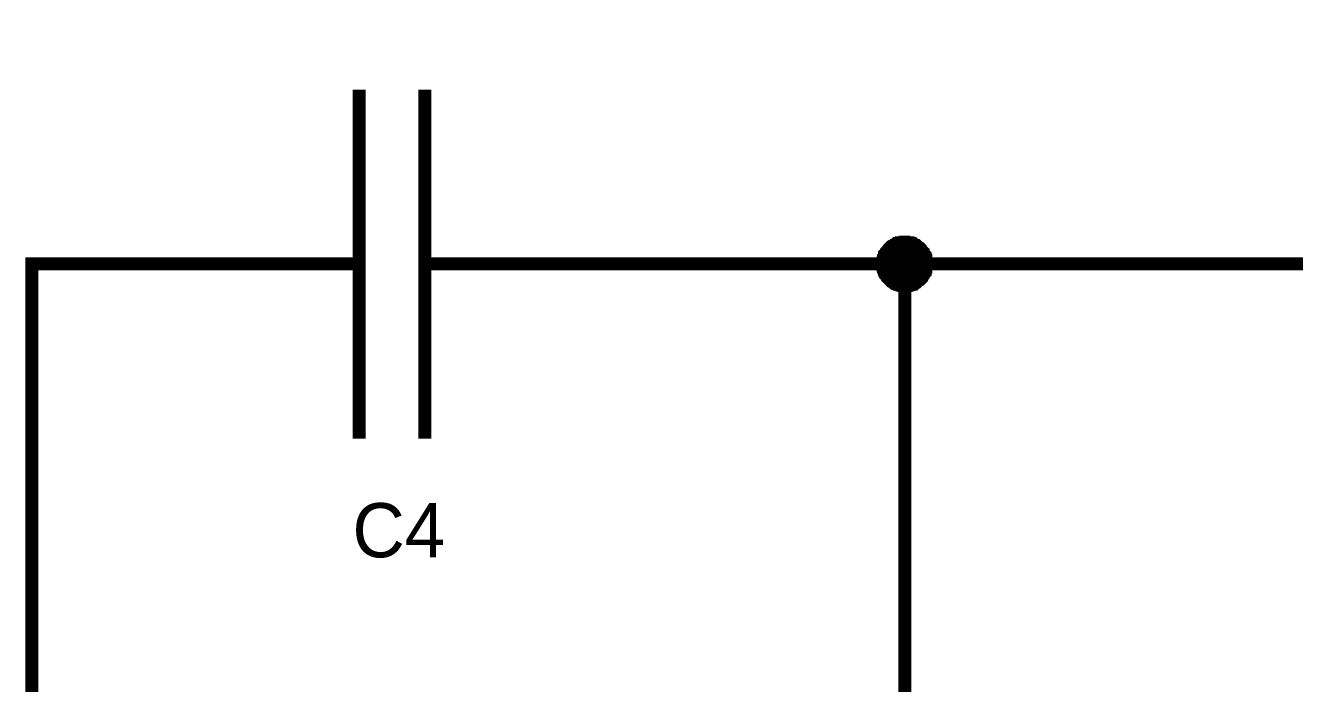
# Model space of a CAD drawing. Header units: millimetres. Extents: x 0 to 841, y 0 to 594.
# Drawn here: x 119.96 to 149.04, y 375.38 to 390.46 of the extents above; entities that cross this region are included whole.
import ezdxf

# ---------------------------------------------------------------- set-up
doc = ezdxf.new("R2010")
doc.units = ezdxf.units.MM
doc.layers.add('Sheet', color=255, linetype='Continuous')

msp = doc.modelspace()

# ---------------------------------------------------------------- linework, layer by layer
at = {"layer": 'Sheet', "const_width": 0.3}
for points in [[(197.579, 489.988), (175.094, 489.988), (175.094, 384.997), (140.11, 384.997), (131.6, 384.997)], [(127.61, 388.989), (127.61, 380.989)], [(129.116, 388.989), (129.116, 380.989)], [(139.597, 384.997), (139.597, 385.028), (139.597, 385.044), (139.597, 385.075), (139.613, 385.106), (139.613, 385.121), (139.628, 385.152), (139.628, 385.168), (139.644, 385.199), (139.644, 385.215), (139.659, 385.23), (139.675, 385.261), (139.69, 385.277), (139.706, 385.292), (139.722, 385.308), (139.737, 385.339), (139.753, 385.354), (139.768, 385.37), (139.784, 385.385), (139.799, 385.401), (139.83, 385.417), (139.846, 385.417), (139.861, 385.432), (139.892, 385.448), (139.908, 385.463), (139.939, 385.463), (139.954, 385.479), (139.986, 385.479), (140.001, 385.479), (140.032, 385.494), (140.063, 385.494), (140.079, 385.494), (140.11, 385.494)], [(139.597, 384.997), (139.597, 385.028), (139.597, 385.044), (139.597, 385.075), (139.613, 385.106), (139.613, 385.121), (139.628, 385.152), (139.628, 385.168), (139.644, 385.199), (139.644, 385.215), (139.659, 385.23), (139.675, 385.261), (139.69, 385.277), (139.706, 385.292), (139.722, 385.308), (139.737, 385.339), (139.753, 385.354), (139.768, 385.37), (139.784, 385.385), (139.799, 385.401), (139.83, 385.417), (139.846, 385.417), (139.861, 385.432), (139.892, 385.448), (139.908, 385.463), (139.939, 385.463), (139.954, 385.479), (139.986, 385.479), (140.001, 385.479), (140.032, 385.494), (140.063, 385.494), (140.079, 385.494), (140.11, 385.494)], [(139.597, 384.997), (139.597, 385.028), (139.597, 385.044), (139.597, 385.075), (139.613, 385.106), (139.613, 385.121), (139.628, 385.152), (139.628, 385.168), (139.644, 385.199), (139.644, 385.215), (139.659, 385.23), (139.675, 385.261), (139.69, 385.277), (139.706, 385.292), (139.722, 385.308), (139.737, 385.339), (139.753, 385.354), (139.768, 385.37), (139.784, 385.385), (139.799, 385.401), (139.83, 385.417), (139.846, 385.417), (139.861, 385.432), (139.892, 385.448), (139.908, 385.463), (139.939, 385.463), (139.954, 385.479), (139.986, 385.479), (140.001, 385.479), (140.032, 385.494), (140.063, 385.494), (140.079, 385.494), (140.11, 385.494)], [(139.597, 384.997), (139.597, 385.028), (139.597, 385.044), (139.597, 385.075), (139.613, 385.106), (139.613, 385.121), (139.628, 385.152), (139.628, 385.168), (139.644, 385.199), (139.644, 385.215), (139.659, 385.23), (139.675, 385.261), (139.69, 385.277), (139.706, 385.292), (139.722, 385.308), (139.737, 385.339), (139.753, 385.354), (139.768, 385.37), (139.784, 385.385), (139.799, 385.401), (139.83, 385.417), (139.846, 385.417), (139.861, 385.432), (139.892, 385.448), (139.908, 385.463), (139.939, 385.463), (139.954, 385.479), (139.986, 385.479), (140.001, 385.479), (140.032, 385.494), (140.063, 385.494), (140.079, 385.494), (140.11, 385.494)], [(139.597, 384.997), (139.597, 385.028), (139.597, 385.044), (139.597, 385.075), (139.613, 385.106), (139.613, 385.121), (139.628, 385.152), (139.628, 385.168), (139.644, 385.199), (139.644, 385.215), (139.659, 385.23), (139.675, 385.261), (139.69, 385.277), (139.706, 385.292), (139.722, 385.308), (139.737, 385.339), (139.753, 385.354), (139.768, 385.37), (139.784, 385.385), (139.799, 385.401), (139.83, 385.417), (139.846, 385.417), (139.861, 385.432), (139.892, 385.448), (139.908, 385.463), (139.939, 385.463), (139.954, 385.479), (139.986, 385.479), (140.001, 385.479), (140.032, 385.494), (140.063, 385.494), (140.079, 385.494), (140.11, 385.494)], [(139.597, 384.997), (139.597, 385.028), (139.597, 385.044), (139.597, 385.075), (139.613, 385.106), (139.613, 385.121), (139.628, 385.152), (139.628, 385.168), (139.644, 385.199), (139.644, 385.215), (139.659, 385.23), (139.675, 385.261), (139.69, 385.277), (139.706, 385.292), (139.722, 385.308), (139.737, 385.339), (139.753, 385.354), (139.768, 385.37), (139.784, 385.385), (139.799, 385.401), (139.83, 385.417), (139.846, 385.417), (139.861, 385.432), (139.892, 385.448), (139.908, 385.463), (139.939, 385.463), (139.954, 385.479), (139.986, 385.479), (140.001, 385.479), (140.032, 385.494), (140.063, 385.494), (140.079, 385.494), (140.11, 385.494)], [(139.597, 384.997), (139.597, 385.028), (139.597, 385.044), (139.597, 385.075), (139.613, 385.106), (139.613, 385.121), (139.628, 385.152), (139.628, 385.168), (139.644, 385.199), (139.644, 385.215), (139.659, 385.23), (139.675, 385.261), (139.69, 385.277), (139.706, 385.292), (139.722, 385.308), (139.737, 385.339), (139.753, 385.354), (139.768, 385.37), (139.784, 385.385), (139.799, 385.401), (139.83, 385.417), (139.846, 385.417), (139.861, 385.432), (139.892, 385.448), (139.908, 385.463), (139.939, 385.463), (139.954, 385.479), (139.986, 385.479), (140.001, 385.479), (140.032, 385.494), (140.063, 385.494), (140.079, 385.494), (140.11, 385.494)], [(139.597, 384.997), (139.597, 385.028), (139.597, 385.044), (139.597, 385.075), (139.613, 385.106), (139.613, 385.121), (139.628, 385.152), (139.628, 385.168), (139.644, 385.199), (139.644, 385.215), (139.659, 385.23), (139.675, 385.261), (139.69, 385.277), (139.706, 385.292), (139.722, 385.308), (139.737, 385.339), (139.753, 385.354), (139.768, 385.37), (139.784, 385.385), (139.799, 385.401), (139.83, 385.417), (139.846, 385.417), (139.861, 385.432), (139.892, 385.448), (139.908, 385.463), (139.939, 385.463), (139.954, 385.479), (139.986, 385.479), (140.001, 385.479), (140.032, 385.494), (140.063, 385.494), (140.079, 385.494), (140.11, 385.494)], [(140.11, 385.494), (140.11, 385.494)], [(140.11, 385.494), (140.141, 385.494), (140.156, 385.494), (140.187, 385.494), (140.218, 385.479), (140.234, 385.479), (140.265, 385.479), (140.281, 385.463), (140.312, 385.463), (140.327, 385.448), (140.343, 385.432), (140.374, 385.417), (140.389, 385.417), (140.405, 385.401), (140.42, 385.385), (140.451, 385.37), (140.467, 385.354), (140.482, 385.339), (140.498, 385.308), (140.513, 385.292), (140.529, 385.277), (140.529, 385.261), (140.545, 385.23), (140.56, 385.215), (140.576, 385.199), (140.576, 385.168), (140.591, 385.152), (140.591, 385.121), (140.591, 385.106), (140.607, 385.075), (140.607, 385.044), (140.607, 385.028), (140.607, 384.997)], [(140.11, 385.494), (140.11, 385.494)], [(140.11, 385.494), (140.141, 385.494), (140.156, 385.494), (140.187, 385.494), (140.218, 385.479), (140.234, 385.479), (140.265, 385.479), (140.281, 385.463), (140.312, 385.463), (140.327, 385.448), (140.343, 385.432), (140.374, 385.417), (140.389, 385.417), (140.405, 385.401), (140.42, 385.385), (140.451, 385.37), (140.467, 385.354), (140.482, 385.339), (140.498, 385.308), (140.513, 385.292), (140.529, 385.277), (140.529, 385.261), (140.545, 385.23), (140.56, 385.215), (140.576, 385.199), (140.576, 385.168), (140.591, 385.152), (140.591, 385.121), (140.591, 385.106), (140.607, 385.075), (140.607, 385.044), (140.607, 385.028), (140.607, 384.997)], [(140.11, 385.494), (140.11, 385.494)], [(140.11, 385.494), (140.141, 385.494), (140.156, 385.494), (140.187, 385.494), (140.218, 385.479), (140.234, 385.479), (140.265, 385.479), (140.281, 385.463), (140.312, 385.463), (140.327, 385.448), (140.343, 385.432), (140.374, 385.417), (140.389, 385.417), (140.405, 385.401), (140.42, 385.385), (140.451, 385.37), (140.467, 385.354), (140.482, 385.339), (140.498, 385.308), (140.513, 385.292), (140.529, 385.277), (140.529, 385.261), (140.545, 385.23), (140.56, 385.215), (140.576, 385.199), (140.576, 385.168), (140.591, 385.152), (140.591, 385.121), (140.591, 385.106), (140.607, 385.075), (140.607, 385.044), (140.607, 385.028), (140.607, 384.997)], [(140.11, 385.494), (140.11, 385.494)], [(140.11, 385.494), (140.141, 385.494), (140.156, 385.494), (140.187, 385.494), (140.218, 385.479), (140.234, 385.479), (140.265, 385.479), (140.281, 385.463), (140.312, 385.463), (140.327, 385.448), (140.343, 385.432), (140.374, 385.417), (140.389, 385.417), (140.405, 385.401), (140.42, 385.385), (140.451, 385.37), (140.467, 385.354), (140.482, 385.339), (140.498, 385.308), (140.513, 385.292), (140.529, 385.277), (140.529, 385.261), (140.545, 385.23), (140.56, 385.215), (140.576, 385.199), (140.576, 385.168), (140.591, 385.152), (140.591, 385.121), (140.591, 385.106), (140.607, 385.075), (140.607, 385.044), (140.607, 385.028), (140.607, 384.997)], [(140.11, 385.494), (140.11, 385.494)], [(140.11, 385.494), (140.141, 385.494), (140.156, 385.494), (140.187, 385.494), (140.218, 385.479), (140.234, 385.479), (140.265, 385.479), (140.281, 385.463), (140.312, 385.463), (140.327, 385.448), (140.343, 385.432), (140.374, 385.417), (140.389, 385.417), (140.405, 385.401), (140.42, 385.385), (140.451, 385.37), (140.467, 385.354), (140.482, 385.339), (140.498, 385.308), (140.513, 385.292), (140.529, 385.277), (140.529, 385.261), (140.545, 385.23), (140.56, 385.215), (140.576, 385.199), (140.576, 385.168), (140.591, 385.152), (140.591, 385.121), (140.591, 385.106), (140.607, 385.075), (140.607, 385.044), (140.607, 385.028), (140.607, 384.997)], [(140.11, 385.494), (140.11, 385.494)], [(140.11, 385.494), (140.141, 385.494), (140.156, 385.494), (140.187, 385.494), (140.218, 385.479), (140.234, 385.479), (140.265, 385.479), (140.281, 385.463), (140.312, 385.463), (140.327, 385.448), (140.343, 385.432), (140.374, 385.417), (140.389, 385.417), (140.405, 385.401), (140.42, 385.385), (140.451, 385.37), (140.467, 385.354), (140.482, 385.339), (140.498, 385.308), (140.513, 385.292), (140.529, 385.277), (140.529, 385.261), (140.545, 385.23), (140.56, 385.215), (140.576, 385.199), (140.576, 385.168), (140.591, 385.152), (140.591, 385.121), (140.591, 385.106), (140.607, 385.075), (140.607, 385.044), (140.607, 385.028), (140.607, 384.997)], [(140.11, 385.494), (140.11, 385.494)], [(140.11, 385.494), (140.141, 385.494), (140.156, 385.494), (140.187, 385.494), (140.218, 385.479), (140.234, 385.479), (140.265, 385.479), (140.281, 385.463), (140.312, 385.463), (140.327, 385.448), (140.343, 385.432), (140.374, 385.417), (140.389, 385.417), (140.405, 385.401), (140.42, 385.385), (140.451, 385.37), (140.467, 385.354), (140.482, 385.339), (140.498, 385.308), (140.513, 385.292), (140.529, 385.277), (140.529, 385.261), (140.545, 385.23), (140.56, 385.215), (140.576, 385.199), (140.576, 385.168), (140.591, 385.152), (140.591, 385.121), (140.591, 385.106), (140.607, 385.075), (140.607, 385.044), (140.607, 385.028), (140.607, 384.997)], [(140.11, 385.494), (140.11, 385.494)], [(140.11, 385.494), (140.141, 385.494), (140.156, 385.494), (140.187, 385.494), (140.218, 385.479), (140.234, 385.479), (140.265, 385.479), (140.281, 385.463), (140.312, 385.463), (140.327, 385.448), (140.343, 385.432), (140.374, 385.417), (140.389, 385.417), (140.405, 385.401), (140.42, 385.385), (140.451, 385.37), (140.467, 385.354), (140.482, 385.339), (140.498, 385.308), (140.513, 385.292), (140.529, 385.277), (140.529, 385.261), (140.545, 385.23), (140.56, 385.215), (140.576, 385.199), (140.576, 385.168), (140.591, 385.152), (140.591, 385.121), (140.591, 385.106), (140.607, 385.075), (140.607, 385.044), (140.607, 385.028), (140.607, 384.997)], [(125.11, 384.997), (120.11, 384.997), (120.11, 369.992), (120.11, 362.489), (120.11, 352.486), (120.11, 342.498), (120.11, 332.494), (120.11, 322.49), (120.11, 309.986), (127.61, 309.986), (127.61, 309.986)], [(127.61, 384.997), (125.11, 384.997)], [(129.116, 384.997), (131.6, 384.997)], [(135.11, 369.992), (140.11, 369.992), (140.11, 384.997)], [(140.11, 384.485), (140.079, 384.485), (140.063, 384.485), (140.032, 384.485), (140.001, 384.5), (139.986, 384.5), (139.954, 384.516), (139.939, 384.516), (139.908, 384.531), (139.892, 384.531), (139.861, 384.547), (139.846, 384.562), (139.83, 384.578), (139.799, 384.593), (139.784, 384.609), (139.768, 384.624), (139.753, 384.64), (139.737, 384.655), (139.722, 384.671), (139.706, 384.686), (139.69, 384.718), (139.675, 384.733), (139.659, 384.749), (139.644, 384.78), (139.644, 384.795), (139.628, 384.826), (139.628, 384.842), (139.613, 384.873), (139.613, 384.888), (139.597, 384.919), (139.597, 384.951), (139.597, 384.966), (139.597, 384.997)], [(139.597, 384.997), (139.597, 384.997)], [(140.11, 384.485), (140.079, 384.485), (140.063, 384.485), (140.032, 384.485), (140.001, 384.5), (139.986, 384.5), (139.954, 384.516), (139.939, 384.516), (139.908, 384.531), (139.892, 384.531), (139.861, 384.547), (139.846, 384.562), (139.83, 384.578), (139.799, 384.593), (139.784, 384.609), (139.768, 384.624), (139.753, 384.64), (139.737, 384.655), (139.722, 384.671), (139.706, 384.686), (139.69, 384.718), (139.675, 384.733), (139.659, 384.749), (139.644, 384.78), (139.644, 384.795), (139.628, 384.826), (139.628, 384.842), (139.613, 384.873), (139.613, 384.888), (139.597, 384.919), (139.597, 384.951), (139.597, 384.966), (139.597, 384.997)], [(139.597, 384.997), (139.597, 384.997)], [(140.11, 384.485), (140.079, 384.485), (140.063, 384.485), (140.032, 384.485), (140.001, 384.5), (139.986, 384.5), (139.954, 384.516), (139.939, 384.516), (139.908, 384.531), (139.892, 384.531), (139.861, 384.547), (139.846, 384.562), (139.83, 384.578), (139.799, 384.593), (139.784, 384.609), (139.768, 384.624), (139.753, 384.64), (139.737, 384.655), (139.722, 384.671), (139.706, 384.686), (139.69, 384.718), (139.675, 384.733), (139.659, 384.749), (139.644, 384.78), (139.644, 384.795), (139.628, 384.826), (139.628, 384.842), (139.613, 384.873), (139.613, 384.888), (139.597, 384.919), (139.597, 384.951), (139.597, 384.966), (139.597, 384.997)], [(139.597, 384.997), (139.597, 384.997)], [(140.11, 384.485), (140.079, 384.485), (140.063, 384.485), (140.032, 384.485), (140.001, 384.5), (139.986, 384.5), (139.954, 384.516), (139.939, 384.516), (139.908, 384.531), (139.892, 384.531), (139.861, 384.547), (139.846, 384.562), (139.83, 384.578), (139.799, 384.593), (139.784, 384.609), (139.768, 384.624), (139.753, 384.64), (139.737, 384.655), (139.722, 384.671), (139.706, 384.686), (139.69, 384.718), (139.675, 384.733), (139.659, 384.749), (139.644, 384.78), (139.644, 384.795), (139.628, 384.826), (139.628, 384.842), (139.613, 384.873), (139.613, 384.888), (139.597, 384.919), (139.597, 384.951), (139.597, 384.966), (139.597, 384.997)], [(139.597, 384.997), (139.597, 384.997)], [(140.11, 384.485), (140.079, 384.485), (140.063, 384.485), (140.032, 384.485), (140.001, 384.5), (139.986, 384.5), (139.954, 384.516), (139.939, 384.516), (139.908, 384.531), (139.892, 384.531), (139.861, 384.547), (139.846, 384.562), (139.83, 384.578), (139.799, 384.593), (139.784, 384.609), (139.768, 384.624), (139.753, 384.64), (139.737, 384.655), (139.722, 384.671), (139.706, 384.686), (139.69, 384.718), (139.675, 384.733), (139.659, 384.749), (139.644, 384.78), (139.644, 384.795), (139.628, 384.826), (139.628, 384.842), (139.613, 384.873), (139.613, 384.888), (139.597, 384.919), (139.597, 384.951), (139.597, 384.966), (139.597, 384.997)], [(139.597, 384.997), (139.597, 384.997)], [(140.11, 384.485), (140.079, 384.485), (140.063, 384.485), (140.032, 384.485), (140.001, 384.5), (139.986, 384.5), (139.954, 384.516), (139.939, 384.516), (139.908, 384.531), (139.892, 384.531), (139.861, 384.547), (139.846, 384.562), (139.83, 384.578), (139.799, 384.593), (139.784, 384.609), (139.768, 384.624), (139.753, 384.64), (139.737, 384.655), (139.722, 384.671), (139.706, 384.686), (139.69, 384.718), (139.675, 384.733), (139.659, 384.749), (139.644, 384.78), (139.644, 384.795), (139.628, 384.826), (139.628, 384.842), (139.613, 384.873), (139.613, 384.888), (139.597, 384.919), (139.597, 384.951), (139.597, 384.966), (139.597, 384.997)], [(139.597, 384.997), (139.597, 384.997)], [(140.11, 384.485), (140.079, 384.485), (140.063, 384.485), (140.032, 384.485), (140.001, 384.5), (139.986, 384.5), (139.954, 384.516), (139.939, 384.516), (139.908, 384.531), (139.892, 384.531), (139.861, 384.547), (139.846, 384.562), (139.83, 384.578), (139.799, 384.593), (139.784, 384.609), (139.768, 384.624), (139.753, 384.64), (139.737, 384.655), (139.722, 384.671), (139.706, 384.686), (139.69, 384.718), (139.675, 384.733), (139.659, 384.749), (139.644, 384.78), (139.644, 384.795), (139.628, 384.826), (139.628, 384.842), (139.613, 384.873), (139.613, 384.888), (139.597, 384.919), (139.597, 384.951), (139.597, 384.966), (139.597, 384.997)], [(139.597, 384.997), (139.597, 384.997)], [(140.11, 384.485), (140.079, 384.485), (140.063, 384.485), (140.032, 384.485), (140.001, 384.5), (139.986, 384.5), (139.954, 384.516), (139.939, 384.516), (139.908, 384.531), (139.892, 384.531), (139.861, 384.547), (139.846, 384.562), (139.83, 384.578), (139.799, 384.593), (139.784, 384.609), (139.768, 384.624), (139.753, 384.64), (139.737, 384.655), (139.722, 384.671), (139.706, 384.686), (139.69, 384.718), (139.675, 384.733), (139.659, 384.749), (139.644, 384.78), (139.644, 384.795), (139.628, 384.826), (139.628, 384.842), (139.613, 384.873), (139.613, 384.888), (139.597, 384.919), (139.597, 384.951), (139.597, 384.966), (139.597, 384.997)], [(139.597, 384.997), (139.597, 384.997)], [(140.607, 384.997), (140.607, 384.966), (140.607, 384.951), (140.607, 384.919), (140.591, 384.888), (140.591, 384.873), (140.591, 384.842), (140.576, 384.826), (140.576, 384.795), (140.56, 384.78), (140.545, 384.749), (140.529, 384.733), (140.529, 384.718), (140.513, 384.686), (140.498, 384.671), (140.482, 384.655), (140.467, 384.64), (140.451, 384.624), (140.42, 384.609), (140.405, 384.593), (140.389, 384.578), (140.374, 384.562), (140.343, 384.547), (140.327, 384.531), (140.312, 384.531), (140.281, 384.516), (140.265, 384.516), (140.234, 384.5), (140.218, 384.5), (140.187, 384.485), (140.156, 384.485), (140.141, 384.485), (140.11, 384.485)], [(140.607, 384.997), (140.607, 384.966), (140.607, 384.951), (140.607, 384.919), (140.591, 384.888), (140.591, 384.873), (140.591, 384.842), (140.576, 384.826), (140.576, 384.795), (140.56, 384.78), (140.545, 384.749), (140.529, 384.733), (140.529, 384.718), (140.513, 384.686), (140.498, 384.671), (140.482, 384.655), (140.467, 384.64), (140.451, 384.624), (140.42, 384.609), (140.405, 384.593), (140.389, 384.578), (140.374, 384.562), (140.343, 384.547), (140.327, 384.531), (140.312, 384.531), (140.281, 384.516), (140.265, 384.516), (140.234, 384.5), (140.218, 384.5), (140.187, 384.485), (140.156, 384.485), (140.141, 384.485), (140.11, 384.485)], [(140.607, 384.997), (140.607, 384.966), (140.607, 384.951), (140.607, 384.919), (140.591, 384.888), (140.591, 384.873), (140.591, 384.842), (140.576, 384.826), (140.576, 384.795), (140.56, 384.78), (140.545, 384.749), (140.529, 384.733), (140.529, 384.718), (140.513, 384.686), (140.498, 384.671), (140.482, 384.655), (140.467, 384.64), (140.451, 384.624), (140.42, 384.609), (140.405, 384.593), (140.389, 384.578), (140.374, 384.562), (140.343, 384.547), (140.327, 384.531), (140.312, 384.531), (140.281, 384.516), (140.265, 384.516), (140.234, 384.5), (140.218, 384.5), (140.187, 384.485), (140.156, 384.485), (140.141, 384.485), (140.11, 384.485)], [(140.607, 384.997), (140.607, 384.966), (140.607, 384.951), (140.607, 384.919), (140.591, 384.888), (140.591, 384.873), (140.591, 384.842), (140.576, 384.826), (140.576, 384.795), (140.56, 384.78), (140.545, 384.749), (140.529, 384.733), (140.529, 384.718), (140.513, 384.686), (140.498, 384.671), (140.482, 384.655), (140.467, 384.64), (140.451, 384.624), (140.42, 384.609), (140.405, 384.593), (140.389, 384.578), (140.374, 384.562), (140.343, 384.547), (140.327, 384.531), (140.312, 384.531), (140.281, 384.516), (140.265, 384.516), (140.234, 384.5), (140.218, 384.5), (140.187, 384.485), (140.156, 384.485), (140.141, 384.485), (140.11, 384.485)], [(140.607, 384.997), (140.607, 384.966), (140.607, 384.951), (140.607, 384.919), (140.591, 384.888), (140.591, 384.873), (140.591, 384.842), (140.576, 384.826), (140.576, 384.795), (140.56, 384.78), (140.545, 384.749), (140.529, 384.733), (140.529, 384.718), (140.513, 384.686), (140.498, 384.671), (140.482, 384.655), (140.467, 384.64), (140.451, 384.624), (140.42, 384.609), (140.405, 384.593), (140.389, 384.578), (140.374, 384.562), (140.343, 384.547), (140.327, 384.531), (140.312, 384.531), (140.281, 384.516), (140.265, 384.516), (140.234, 384.5), (140.218, 384.5), (140.187, 384.485), (140.156, 384.485), (140.141, 384.485), (140.11, 384.485)], [(140.607, 384.997), (140.607, 384.966), (140.607, 384.951), (140.607, 384.919), (140.591, 384.888), (140.591, 384.873), (140.591, 384.842), (140.576, 384.826), (140.576, 384.795), (140.56, 384.78), (140.545, 384.749), (140.529, 384.733), (140.529, 384.718), (140.513, 384.686), (140.498, 384.671), (140.482, 384.655), (140.467, 384.64), (140.451, 384.624), (140.42, 384.609), (140.405, 384.593), (140.389, 384.578), (140.374, 384.562), (140.343, 384.547), (140.327, 384.531), (140.312, 384.531), (140.281, 384.516), (140.265, 384.516), (140.234, 384.5), (140.218, 384.5), (140.187, 384.485), (140.156, 384.485), (140.141, 384.485), (140.11, 384.485)], [(140.607, 384.997), (140.607, 384.966), (140.607, 384.951), (140.607, 384.919), (140.591, 384.888), (140.591, 384.873), (140.591, 384.842), (140.576, 384.826), (140.576, 384.795), (140.56, 384.78), (140.545, 384.749), (140.529, 384.733), (140.529, 384.718), (140.513, 384.686), (140.498, 384.671), (140.482, 384.655), (140.467, 384.64), (140.451, 384.624), (140.42, 384.609), (140.405, 384.593), (140.389, 384.578), (140.374, 384.562), (140.343, 384.547), (140.327, 384.531), (140.312, 384.531), (140.281, 384.516), (140.265, 384.516), (140.234, 384.5), (140.218, 384.5), (140.187, 384.485), (140.156, 384.485), (140.141, 384.485), (140.11, 384.485)], [(140.607, 384.997), (140.607, 384.966), (140.607, 384.951), (140.607, 384.919), (140.591, 384.888), (140.591, 384.873), (140.591, 384.842), (140.576, 384.826), (140.576, 384.795), (140.56, 384.78), (140.545, 384.749), (140.529, 384.733), (140.529, 384.718), (140.513, 384.686), (140.498, 384.671), (140.482, 384.655), (140.467, 384.64), (140.451, 384.624), (140.42, 384.609), (140.405, 384.593), (140.389, 384.578), (140.374, 384.562), (140.343, 384.547), (140.327, 384.531), (140.312, 384.531), (140.281, 384.516), (140.265, 384.516), (140.234, 384.5), (140.218, 384.5), (140.187, 384.485), (140.156, 384.485), (140.141, 384.485), (140.11, 384.485)], [(140.607, 384.997), (140.607, 384.997), (140.607, 384.997), (140.607, 384.997), (140.607, 384.997), (140.607, 384.997), (140.607, 384.997), (140.607, 384.997), (140.607, 384.997), (140.607, 384.997), (140.607, 384.997), (140.607, 384.997), (140.607, 384.997), (140.607, 384.997), (140.607, 384.997), (140.607, 384.997), (140.607, 384.997), (140.607, 384.997), (140.607, 384.997), (140.607, 384.997), (140.607, 384.997), (140.607, 384.997), (140.607, 384.997), (140.607, 384.997), (140.607, 384.997), (140.607, 384.997), (140.607, 384.997), (140.607, 384.997), (140.607, 384.997), (140.607, 384.997), (140.607, 384.997), (140.607, 384.997), (140.607, 384.997)], [(140.607, 384.997), (140.607, 384.997)], [(140.607, 384.997), (140.607, 384.997), (140.607, 384.997), (140.607, 384.997), (140.607, 384.997), (140.607, 384.997), (140.607, 384.997), (140.607, 384.997), (140.607, 384.997), (140.607, 384.997), (140.607, 384.997), (140.607, 384.997), (140.607, 384.997), (140.607, 384.997), (140.607, 384.997), (140.607, 384.997), (140.607, 384.997), (140.607, 384.997), (140.607, 384.997), (140.607, 384.997), (140.607, 384.997), (140.607, 384.997), (140.607, 384.997), (140.607, 384.997), (140.607, 384.997), (140.607, 384.997), (140.607, 384.997), (140.607, 384.997), (140.607, 384.997), (140.607, 384.997), (140.607, 384.997), (140.607, 384.997), (140.607, 384.997)], [(140.607, 384.997), (140.607, 384.997)], [(140.607, 384.997), (140.607, 384.997), (140.607, 384.997), (140.607, 384.997), (140.607, 384.997), (140.607, 384.997), (140.607, 384.997), (140.607, 384.997), (140.607, 384.997), (140.607, 384.997), (140.607, 384.997), (140.607, 384.997), (140.607, 384.997), (140.607, 384.997), (140.607, 384.997), (140.607, 384.997), (140.607, 384.997), (140.607, 384.997), (140.607, 384.997), (140.607, 384.997), (140.607, 384.997), (140.607, 384.997), (140.607, 384.997), (140.607, 384.997), (140.607, 384.997), (140.607, 384.997), (140.607, 384.997), (140.607, 384.997), (140.607, 384.997), (140.607, 384.997), (140.607, 384.997), (140.607, 384.997), (140.607, 384.997)], [(140.607, 384.997), (140.607, 384.997)], [(140.607, 384.997), (140.607, 384.997), (140.607, 384.997), (140.607, 384.997), (140.607, 384.997), (140.607, 384.997), (140.607, 384.997), (140.607, 384.997), (140.607, 384.997), (140.607, 384.997), (140.607, 384.997), (140.607, 384.997), (140.607, 384.997), (140.607, 384.997), (140.607, 384.997), (140.607, 384.997), (140.607, 384.997), (140.607, 384.997), (140.607, 384.997), (140.607, 384.997), (140.607, 384.997), (140.607, 384.997), (140.607, 384.997), (140.607, 384.997), (140.607, 384.997), (140.607, 384.997), (140.607, 384.997), (140.607, 384.997), (140.607, 384.997), (140.607, 384.997), (140.607, 384.997), (140.607, 384.997), (140.607, 384.997)], [(140.607, 384.997), (140.607, 384.997)], [(140.607, 384.997), (140.607, 384.997), (140.607, 384.997), (140.607, 384.997), (140.607, 384.997), (140.607, 384.997), (140.607, 384.997), (140.607, 384.997), (140.607, 384.997), (140.607, 384.997), (140.607, 384.997), (140.607, 384.997), (140.607, 384.997), (140.607, 384.997), (140.607, 384.997), (140.607, 384.997), (140.607, 384.997), (140.607, 384.997), (140.607, 384.997), (140.607, 384.997), (140.607, 384.997), (140.607, 384.997), (140.607, 384.997), (140.607, 384.997), (140.607, 384.997), (140.607, 384.997), (140.607, 384.997), (140.607, 384.997), (140.607, 384.997), (140.607, 384.997), (140.607, 384.997), (140.607, 384.997), (140.607, 384.997)], [(140.607, 384.997), (140.607, 384.997)], [(140.607, 384.997), (140.607, 384.997), (140.607, 384.997), (140.607, 384.997), (140.607, 384.997), (140.607, 384.997), (140.607, 384.997), (140.607, 384.997), (140.607, 384.997), (140.607, 384.997), (140.607, 384.997), (140.607, 384.997), (140.607, 384.997), (140.607, 384.997), (140.607, 384.997), (140.607, 384.997), (140.607, 384.997), (140.607, 384.997), (140.607, 384.997), (140.607, 384.997), (140.607, 384.997), (140.607, 384.997), (140.607, 384.997), (140.607, 384.997), (140.607, 384.997), (140.607, 384.997), (140.607, 384.997), (140.607, 384.997), (140.607, 384.997), (140.607, 384.997), (140.607, 384.997), (140.607, 384.997), (140.607, 384.997)], [(140.607, 384.997), (140.607, 384.997)], [(140.607, 384.997), (140.607, 384.997), (140.607, 384.997), (140.607, 384.997), (140.607, 384.997), (140.607, 384.997), (140.607, 384.997), (140.607, 384.997), (140.607, 384.997), (140.607, 384.997), (140.607, 384.997), (140.607, 384.997), (140.607, 384.997), (140.607, 384.997), (140.607, 384.997), (140.607, 384.997), (140.607, 384.997), (140.607, 384.997), (140.607, 384.997), (140.607, 384.997), (140.607, 384.997), (140.607, 384.997), (140.607, 384.997), (140.607, 384.997), (140.607, 384.997), (140.607, 384.997), (140.607, 384.997), (140.607, 384.997), (140.607, 384.997), (140.607, 384.997), (140.607, 384.997), (140.607, 384.997), (140.607, 384.997)], [(140.607, 384.997), (140.607, 384.997)], [(140.607, 384.997), (140.607, 384.997), (140.607, 384.997), (140.607, 384.997), (140.607, 384.997), (140.607, 384.997), (140.607, 384.997), (140.607, 384.997), (140.607, 384.997), (140.607, 384.997), (140.607, 384.997), (140.607, 384.997), (140.607, 384.997), (140.607, 384.997), (140.607, 384.997), (140.607, 384.997), (140.607, 384.997), (140.607, 384.997), (140.607, 384.997), (140.607, 384.997), (140.607, 384.997), (140.607, 384.997), (140.607, 384.997), (140.607, 384.997), (140.607, 384.997), (140.607, 384.997), (140.607, 384.997), (140.607, 384.997), (140.607, 384.997), (140.607, 384.997), (140.607, 384.997), (140.607, 384.997), (140.607, 384.997)], [(140.607, 384.997), (140.607, 384.997)]]:
    msp.add_lwpolyline(points, dxfattribs=at)
at = {"layer": 'Sheet', "const_width": 0.508}
msp.add_lwpolyline([(139.746, 385, 1), (140.254, 385, 1)], format="xyb", close=True, dxfattribs=at)

# ---------------------------------------------------------------- texts
at = {"layer": 'Sheet'}
msp.add_text('C4', height=1.2427, dxfattribs=at).set_placement((127.454, 378.271))

doc.saveas('drawing.dxf')
